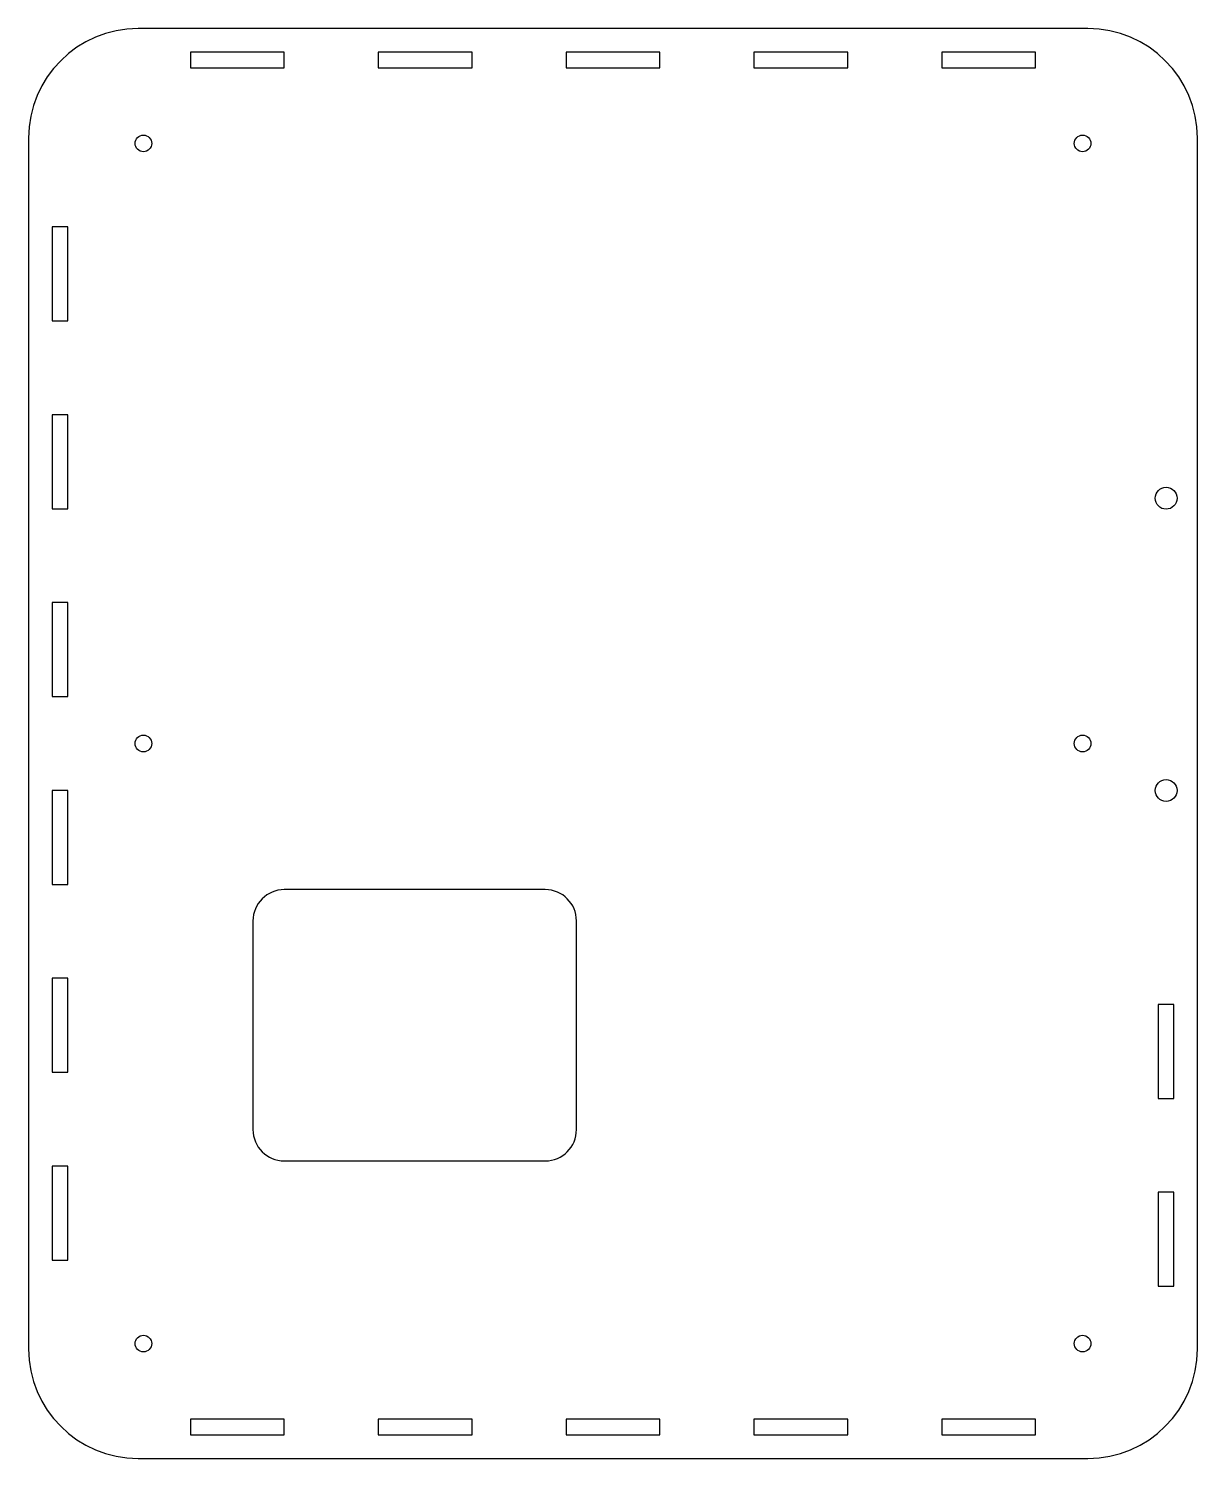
# Model space of a CAD drawing. Header units: millimetres. Extents: x -112 to 112, y -137 to 137.
import ezdxf

# ---------------------------------------------------------------- set-up
doc = ezdxf.new("R2010")
doc.units = ezdxf.units.MM

msp = doc.modelspace()

# ---------------------------------------------------------------- linework, layer by layer
at = {"color": 7, "linetype": 'Continuous', "lineweight": 25}
for p, q in [((91, 137), (-91, 137)), ((-81, 132.5), (-81, 129.5)), ((-63, 132.5), (-81, 132.5)), ((-63, 129.5), (-63, 132.5)), ((-45, 132.5), (-45, 129.5)), ((-27, 132.5), (-45, 132.5)), ((-27, 129.5), (-27, 132.5)), ((-9, 132.5), (-9, 129.5)), ((9, 132.5), (-9, 132.5)), ((9, 129.5), (9, 132.5)), ((27, 132.5), (27, 129.5)), ((45, 132.5), (27, 132.5)), ((45, 129.5), (45, 132.5)), ((63, 132.5), (63, 129.5)), ((81, 132.5), (63, 132.5)), ((81, 129.5), (81, 132.5)), ((-81, 129.5), (-63, 129.5)), ((-45, 129.5), (-27, 129.5)), ((-9, 129.5), (9, 129.5)), ((27, 129.5), (45, 129.5)), ((63, 129.5), (81, 129.5)), ((-112, 116), (-112, -116)), ((112, -116), (112, 116)), ((-104.5, 99), (-107.5, 99)), ((-107.5, 99), (-107.5, 81)), ((-104.5, 81), (-104.5, 99)), ((-107.5, 81), (-104.5, 81)), ((-104.5, 63), (-107.5, 63)), ((-107.5, 63), (-107.5, 45)), ((-104.5, 45), (-104.5, 63)), ((-107.5, 45), (-104.5, 45)), ((-104.5, 27), (-107.5, 27)), ((-107.5, 27), (-107.5, 9)), ((-104.5, 9), (-104.5, 27)), ((-107.5, 9), (-104.5, 9)), ((-104.5, -9), (-107.5, -9)), ((-107.5, -9), (-107.5, -27)), ((-104.5, -27), (-104.5, -9)), ((-107.5, -27), (-104.5, -27)), ((-13, -28), (-63, -28)), ((-69, -34), (-69, -74)), ((-7, -74), (-7, -34)), ((-104.5, -45), (-107.5, -45)), ((-107.5, -45), (-107.5, -63)), ((-104.5, -63), (-104.5, -45)), ((107.5, -50), (104.5, -50)), ((104.5, -50), (104.5, -68)), ((107.5, -68), (107.5, -50)), ((-107.5, -63), (-104.5, -63)), ((104.5, -68), (107.5, -68)), ((-104.5, -81), (-107.5, -81)), ((-107.5, -81), (-107.5, -99)), ((-104.5, -99), (-104.5, -81)), ((-63, -80), (-13, -80)), ((107.5, -86), (104.5, -86)), ((104.5, -86), (104.5, -104)), ((107.5, -104), (107.5, -86)), ((-107.5, -99), (-104.5, -99)), ((104.5, -104), (107.5, -104)), ((-63, -129.5), (-81, -129.5)), ((-81, -129.5), (-81, -132.5)), ((-63, -132.5), (-63, -129.5)), ((-27, -129.5), (-45, -129.5)), ((-45, -129.5), (-45, -132.5)), ((-27, -132.5), (-27, -129.5)), ((9, -129.5), (-9, -129.5)), ((-9, -129.5), (-9, -132.5)), ((9, -132.5), (9, -129.5)), ((45, -129.5), (27, -129.5)), ((27, -129.5), (27, -132.5)), ((45, -132.5), (45, -129.5)), ((81, -129.5), (63, -129.5)), ((63, -129.5), (63, -132.5)), ((81, -132.5), (81, -129.5)), ((-81, -132.5), (-63, -132.5)), ((-45, -132.5), (-27, -132.5)), ((-9, -132.5), (9, -132.5)), ((27, -132.5), (45, -132.5)), ((63, -132.5), (81, -132.5)), ((-91, -137), (91, -137))]:
    msp.add_line(p, q, dxfattribs=at)
for centre, radius in [((-90, 115), 1.6), ((90, 115), 1.6), ((106, 47), 2.1), ((-90, 0), 1.6), ((90, 0), 1.6), ((106, -9), 2.1), ((-90, -115), 1.6), ((90, -115), 1.6)]:
    msp.add_circle(centre, radius, dxfattribs=at)
for centre, radius, start, end in [((-91, 116), 21, 90, 180), ((91, 116), 21, 0, 90), ((-63, -34), 6, 90, 180), ((-13, -34), 6, 0, 90), ((-63, -74), 6, 180, 270), ((-13, -74), 6, 270, 0), ((-91, -116), 21, 180, 270), ((91, -116), 21, 270, 0)]:
    msp.add_arc(centre, radius, start, end, dxfattribs=at)

doc.saveas('drawing.dxf')
